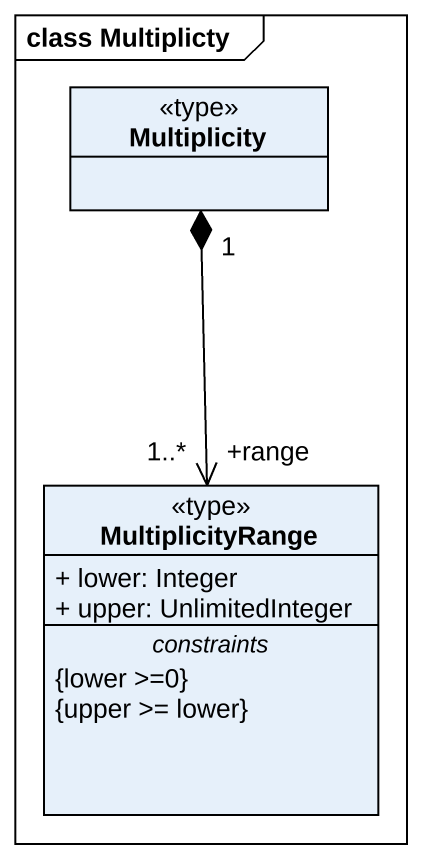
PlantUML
@startuml
mainframe class Multiplicty
hide circle
hide empty members
skinparam classAttributeIconSize 0
class Multiplicity <<type>>
class MultiplicityRange <<type>> {
  + lower: Integer
  + upper: UnlimitedInteger
  -- constraints --
  {lower >=0}
  {upper >= lower}
}
MultiplicityRange "+range\n1..*" <-up-* "1" Multiplicity
@enduml
